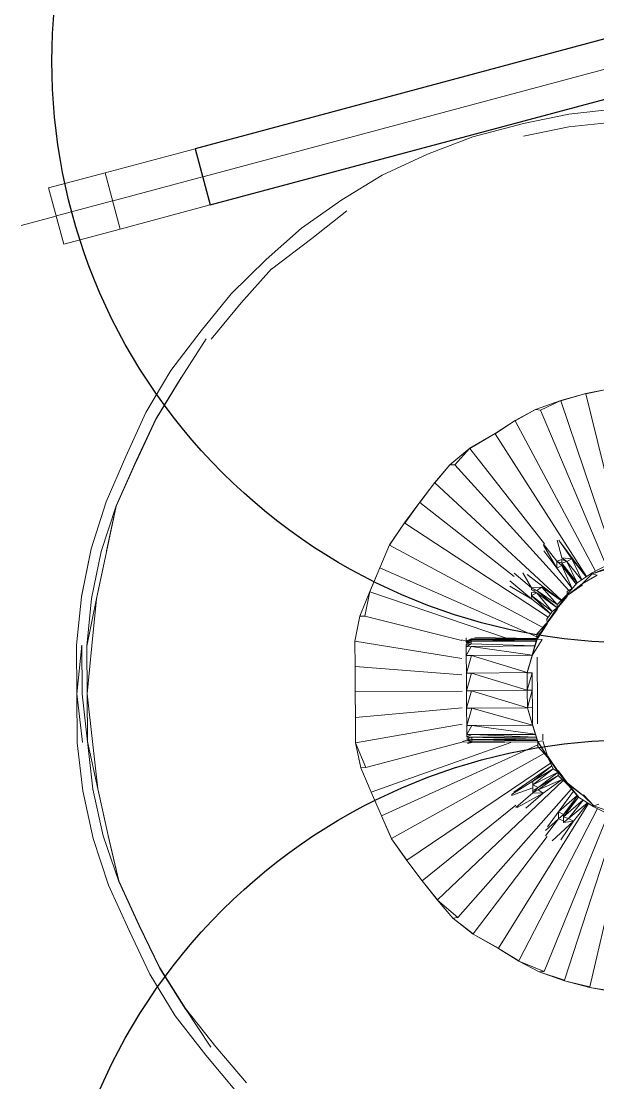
# Model space of a CAD drawing. Header units: millimetres. Extents: x 233224 to 234067, y -13631 to -11613.
# Drawn here: x 233902.2 to 233932, y -13455.2 to -13400.4 of the extents above; entities that cross this region are included whole.
import ezdxf

# ---------------------------------------------------------------- set-up
doc = ezdxf.new("R2010")
doc.units = ezdxf.units.MM
doc.header["$MEASUREMENT"] = 0
doc.set_wipeout_variables(frame=1)
doc.linetypes.add('Wipeout_Contour', pattern=[1000, 0, -1000])
for name, color, linetype in [('Doseme - BA', 7, 'Continuous'), ('Int - Furniture', 7, 'Continuous'), ('Str - Column', 7, 'Continuous')]:
    doc.layers.add(name, color=color, linetype=linetype)
doc.layers.add('Doseme - BA_Pen_No__1', color=7, linetype='Continuous', lineweight=13)
doc.layers.add('Doseme - BA_Pen_No__41', color=7, linetype='Continuous', lineweight=25)
doc.layers.add('Int - Furniture _Pen_No__4', color=7, linetype='Continuous', lineweight=20, true_color=0x029e21)
doc.layers.add('Str - Column_Pen_No__88', color=7, linetype='Continuous', lineweight=20, true_color=0xfd4435)

# ---------------------------------------------------------------- blocks, each defined once
blk = doc.blocks.new('Column_15', base_point=(232553.13, -11585.65))
at = {"color": 254, "linetype": 'Wipeout_Contour', "lineweight": 0, "ltscale": 1396986.582100681}
blk.add_wipeout([(232534.71, -11575.06), (232517.32, -11579.72), (232525.08, -11608.7), (232542.47, -11604.04), (232571.56, -11596.24), (232563.8, -11567.27)], dxfattribs=at).dxf.layer = 'Str - Column'
at = {"layer": 'Str - Column_Pen_No__88', "linetype": 'Continuous'}
for p, q in [((232517.32, -11579.72), (232563.8, -11567.27)), ((232571.56, -11596.24), (232563.8, -11567.27)), ((232488.23, -11587.51), (232517.32, -11579.72)), ((232525.08, -11608.7), (232571.56, -11596.24)), ((232495.99, -11616.49), (232525.08, -11608.7))]:
    blk.add_line(p, q, dxfattribs=at)
at = {"color": 254, "linetype": 'Wipeout_Contour', "lineweight": 0, "ltscale": 931182.995429}
blk.add_wipeout([(232525.08, -11608.7), (232517.32, -11579.72), (232488.23, -11587.51), (232495.99, -11616.49)], dxfattribs=at).dxf.layer = 'Str - Column'
at = {"layer": 'Str - Column_Pen_No__88', "linetype": 'Continuous'}
for p, q in [((232517.32, -11579.72), (232488.23, -11587.51)), ((232525.08, -11608.7), (232517.32, -11579.72)), ((232488.23, -11587.51), (232495.99, -11616.49)), ((232495.99, -11616.49), (232525.08, -11608.7))]:
    blk.add_line(p, q, dxfattribs=at)
blk = doc.blocks.new('RH_indastrial_lamp')
at = {"layer": 'Int - Furniture _Pen_No__4', "linetype": 'Continuous'}
for p, q in [((18375.63, 567.06), (18391.29, 547.99)), ((18370.42, 562.42), (18386.08, 543.84)), ((18391.29, 547.99), (18406.94, 527.61)), ((18386.08, 543.84), (18401.72, 523.94)), ((18388.68, 543.92), (18401.72, 524.02)), ((18406.94, 527.61), (18419.99, 506.09)), ((18414.77, 503.23), (18401.72, 524.27)), ((18401.72, 524.02), (18414.77, 502.99)), ((18401.72, 523.94), (18414.77, 502.91)), ((18193.02, 514.48), (18179.99, 516.92)), ((18193.02, 514.48), (18179.99, 516.68)), ((18180.9, 463.34), (18193.02, 514.16)), ((18182.59, 439.86), (18206.07, 510.65)), ((18206.07, 510.9), (18193.02, 514.48)), ((18193.02, 514.16), (18193.02, 514.48)), ((18206.07, 510.9), (18193.02, 514.16)), ((18219.12, 506.33), (18206.07, 510.9)), ((18206.07, 510.65), (18206.07, 510.9)), ((18219.12, 506.33), (18206.07, 510.65)), ((18182.97, 425.11), (18216.5, 506.09)), ((18216.5, 506.09), (18219.12, 506.33)), ((18229.55, 500.71), (18216.5, 506.09)), ((18229.55, 500.71), (18219.12, 506.33)), ((18419.99, 506.09), (18430.42, 483.51)), ((18188.54, 422.27), (18229.55, 500.46)), ((18239.98, 494.1), (18229.55, 500.71)), ((18229.55, 500.46), (18229.55, 500.71)), ((18239.98, 494.1), (18229.55, 500.46)), ((18414.77, 503.23), (18425.2, 481.14)), ((18425.2, 481.06), (18414.77, 503.23)), ((18414.77, 503.15), (18425.2, 481.06)), ((18414.77, 502.91), (18425.2, 480.9)), ((18414.77, 502.82), (18425.2, 480.82)), ((18193.2, 419.52), (18239.98, 493.86)), ((18253.03, 486.6), (18239.98, 494.1)), ((18239.98, 493.86), (18239.98, 494.1)), ((18253.03, 486.6), (18239.98, 493.86)), ((18214.61, 436.54), (18253.03, 486.36)), ((18263.47, 478.2), (18253.03, 486.6)), ((18253.03, 486.36), (18253.03, 486.6)), ((18263.47, 478.2), (18253.03, 486.36)), ((18430.42, 483.51), (18440.85, 460.11)), ((18201.92, 412.02), (18260.86, 477.96)), ((18260.86, 477.96), (18263.47, 478.2)), ((18271.29, 469), (18260.86, 477.96)), ((18271.29, 469), (18263.47, 478.2)), ((18425.2, 481.14), (18435.63, 458.24)), ((18425.2, 481.06), (18435.63, 458.16)), ((18425.2, 480.98), (18435.63, 458.08)), ((18425.2, 480.9), (18435.63, 458)), ((18425.2, 480.82), (18435.63, 457.9)), ((18206.05, 407.63), (18271.29, 468.75)), ((18279.12, 458.97), (18271.29, 469)), ((18271.29, 468.75), (18271.29, 469)), ((18279.12, 458.97), (18271.29, 468.75)), ((18440.85, 460.11), (18448.68, 435.98)), ((18440.85, 460.03), (18448.68, 435.98)), ((18230.64, 420.22), (18279.12, 458.81)), ((18286.95, 448.37), (18279.12, 458.97)), ((18279.12, 458.81), (18279.12, 458.97)), ((18286.95, 448.37), (18279.12, 458.81)), ((18435.63, 458.24), (18443.46, 434.59)), ((18443.46, 434.51), (18435.63, 458.16)), ((18435.63, 458.08), (18440.85, 434.51)), ((18435.63, 458), (18440.85, 434.43)), ((18435.63, 457.9), (18440.85, 434.35)), ((18212.6, 398.64), (18286.95, 448.2)), ((18294.77, 437.04), (18286.95, 448.37)), ((18286.95, 448.2), (18286.95, 448.37)), ((18294.77, 437.04), (18286.95, 448.2)), ((18212, 438.67), (18200.85, 428.64)), ((18207.54, 438.25), (18200.85, 428.64)), ((18215.36, 436.17), (18208.68, 427.34)), ((18208.68, 427.34), (18215.36, 433.33)), ((18215.77, 393.68), (18294.77, 436.96)), ((18299.98, 425.22), (18294.77, 437.04)), ((18294.77, 436.96), (18294.77, 437.04)), ((18299.98, 425.22), (18294.77, 436.96)), ((18440.85, 434.43), (18445.94, 410.91)), ((18440.85, 434.35), (18446.08, 410.3)), ((18443.46, 434.59), (18448.68, 410.38)), ((18448.68, 410.38), (18443.46, 434.51)), ((18448.68, 435.98), (18453.9, 411.35)), ((18200.85, 428.64), (18193.46, 419.34)), ((18193.61, 419.25), (18203.47, 427.26)), ((18195.89, 417.78), (18203.47, 427.26)), ((18200.85, 413.24), (18214.34, 431.44)), ((18200.85, 428.64), (18206.07, 429.21)), ((18203.47, 427.26), (18200.85, 428.64)), ((18206.07, 429.21), (18203.47, 427.26)), ((18203.47, 427.26), (18206.07, 426.35)), ((18206.07, 429.21), (18206.07, 426.35)), ((18208.68, 427.34), (18206.07, 428.4)), ((18206.07, 425.22), (18208.68, 427.34)), ((18208.68, 427.34), (18208.68, 423.83)), ((18190.42, 420.73), (18179.99, 424.72)), ((18190.42, 421.3), (18182.59, 425.3)), ((18195.95, 417.74), (18206.07, 426.35)), ((18206.07, 426.35), (18198.25, 416.26)), ((18198.25, 416.26), (18206.07, 425.22)), ((18206.07, 425.22), (18198.83, 415.57)), ((18198.98, 415.41), (18208.68, 423.83)), ((18200.85, 413.24), (18208.68, 423.83)), ((18206.07, 425.22), (18206.07, 426.35)), ((18208.68, 423.83), (18206.07, 425.22)), ((18225.41, 421.72), (18216.5, 414.13)), ((18219.12, 389.12), (18299.98, 425.14)), ((18305.2, 412.98), (18299.98, 425.22)), ((18299.98, 425.14), (18299.98, 425.22)), ((18305.2, 412.98), (18299.98, 425.14)), ((18187.81, 420), (18190.42, 420.73)), ((18198.25, 416.26), (18190.42, 421.3)), ((18195.64, 415.68), (18190.42, 420.73)), ((18190.42, 420.73), (18195.64, 415.11)), ((18198.25, 416.26), (18203.47, 410.06)), ((18198.25, 416.26), (18203.47, 410.22)), ((18229.89, 421.38), (18216.5, 414.13)), ((18221.73, 413.89), (18230.64, 421.33)), ((18203.47, 409.72), (18195.64, 415.68)), ((18195.64, 415.68), (18203.47, 409.16)), ((18195.64, 415.11), (18195.64, 415.68)), ((18203.47, 410.06), (18198.25, 416.08)), ((18198.25, 416.08), (18203.47, 409.72)), ((18216.5, 414.13), (18206.55, 407.13)), ((18206.65, 407.04), (18219.12, 412.34)), ((18208.68, 405), (18219.12, 412.34)), ((18208.68, 405), (18219.12, 411.11)), ((18219.12, 411.11), (18208.68, 403.37)), ((18211.98, 400), (18231.53, 413.52)), ((18216.5, 414.13), (18221.73, 413.89)), ((18219.12, 412.34), (18216.5, 414.13)), ((18221.73, 413.89), (18219.12, 412.34)), ((18221.73, 413.89), (18219.12, 411.11)), ((18221.73, 412.66), (18219.12, 411.11)), ((18219.12, 411.11), (18221.73, 409.72)), ((18221.73, 411.35), (18232.85, 415.12)), ((18221.73, 407.93), (18232.87, 414.63)), ((18221.73, 412.66), (18221.73, 413.89)), ((18221.73, 412.66), (18221.73, 409.72)), ((18233.05, 387.83), (18305.2, 412.9)), ((18310.41, 400.35), (18305.2, 412.98)), ((18305.2, 412.9), (18305.2, 412.98)), ((18310.41, 400.35), (18305.2, 412.9)), ((18453.9, 411.35), (18456.51, 386.42)), ((18208.68, 403.37), (18203.47, 410.22)), ((18203.47, 410.06), (18203.47, 410.22)), ((18203.47, 410.22), (18208.68, 405)), ((18203.47, 409.72), (18203.47, 410.06)), ((18208.68, 402.97), (18203.47, 409.72)), ((18203.47, 409.72), (18208.68, 402.47)), ((18203.47, 409.16), (18203.47, 409.72)), ((18208.68, 403.37), (18221.73, 409.72)), ((18221.73, 409.72), (18211.29, 401.5)), ((18211.29, 401.5), (18221.73, 407.93)), ((18211.95, 400.07), (18221.73, 407.93)), ((18221.73, 407.93), (18221.73, 409.72)), ((18446.08, 410.38), (18451.28, 385.92)), ((18446.08, 410.3), (18451.28, 385.84)), ((18446.08, 410.3), (18446.09, 410.22)), ((18446.08, 410.22), (18448.68, 385.84)), ((18451.28, 385.92), (18448.68, 410.38)), ((18208.68, 405), (18208.68, 403.37)), ((18213.9, 395.79), (18208.68, 403.37)), ((18208.68, 403.37), (18211.29, 401.5)), ((18213.9, 395.46), (18208.68, 402.97)), ((18208.68, 402.97), (18213.9, 395.06)), ((18208.68, 402.47), (18208.68, 402.97)), ((18213.9, 395.79), (18211.29, 401.5)), ((18257.59, 387.31), (18307.81, 400.27)), ((18307.81, 400.27), (18310.41, 400.35)), ((18307.81, 400.27), (18313.03, 387.47)), ((18313.03, 387.47), (18310.41, 400.35)), ((18219.12, 387.63), (18213.9, 395.79)), ((18219.12, 389.92), (18213.9, 395.79)), ((18219.12, 387.39), (18213.9, 395.46)), ((18213.9, 395.46), (18216.5, 387.06)), ((18213.9, 395.06), (18213.9, 395.46)), ((18219.12, 389.92), (18219.12, 388.86)), ((18219.12, 388.86), (18219.12, 388.21)), ((18216.5, 387.06), (18219.12, 387.39)), ((18216.5, 386.64), (18216.5, 386.66)), ((18216.5, 386.64), (18216.5, 386.08)), ((18216.5, 386.08), (18216.5, 383.64)), ((18219.12, 388.21), (18219.12, 387.71)), ((18219.12, 387.71), (18219.12, 387.63)), ((18219.12, 387.63), (18221.73, 378.99)), ((18253.03, 387.63), (18219.12, 387.63)), ((18219.12, 387.63), (18253.03, 387.47)), ((18221.73, 378.83), (18219.12, 387.39)), ((18219.12, 387.39), (18221.73, 378.59)), ((18253.03, 386.98), (18219.32, 386.98)), ((18219.32, 386.98), (18253.03, 386.16)), ((18253.03, 386.16), (18219.55, 386.24)), ((18219.55, 386.23), (18253.03, 385.03)), ((18253.03, 385.03), (18219.86, 385.19)), ((18219.87, 385.15), (18253.03, 383.64)), ((18220.28, 383.8), (18253.03, 383.64)), ((18220.34, 383.63), (18253.03, 378.99)), ((18255.32, 388.27), (18253.03, 387.63)), ((18257.66, 387.27), (18253.03, 387.63)), ((18255.64, 386.5), (18253.03, 387.63)), ((18253.03, 387.63), (18253.03, 387.47)), ((18253.03, 387.47), (18255.64, 386.5)), ((18255.64, 386.42), (18253.03, 387.47)), ((18253.03, 387.47), (18253.03, 386.98)), ((18253.03, 386.98), (18255.64, 386.42)), ((18255.64, 386), (18253.03, 386.98)), ((18253.03, 386.98), (18253.03, 386.16)), ((18253.03, 386.16), (18255.64, 386)), ((18255.64, 385.52), (18253.03, 386.16)), ((18253.03, 386.16), (18253.03, 385.03)), ((18253.03, 385.03), (18255.64, 385.52)), ((18253.03, 385.03), (18255.64, 384.79)), ((18253.03, 383.64), (18255.64, 384.79)), ((18253.03, 383.64), (18255.64, 383.56)), ((18255.64, 383.56), (18253.03, 378.99)), ((18255.64, 386.5), (18257.95, 387.15)), ((18255.64, 383.56), (18255.64, 384.79)), ((18255.64, 378.99), (18255.64, 383.56)), ((18257.96, 378.24), (18313.03, 387.47)), ((18313.03, 387.47), (18313.03, 374.34)), ((18448.68, 385.84), (18451.28, 361.23)), ((18451.28, 386), (18453.9, 361.23)), ((18451.28, 385.92), (18451.28, 385.84)), ((18451.28, 385.84), (18451.28, 361.23)), ((18453.9, 386.24), (18453.92, 386.16)), ((18453.9, 386.16), (18456.51, 361.23)), ((18456.51, 386.42), (18456.51, 386.34)), ((18456.51, 386.34), (18456.51, 361.23)), ((18219.12, 378.34), (18219.12, 377.94)), ((18219.12, 377.94), (18219.12, 369.53)), ((18253.03, 378.99), (18221.73, 378.99)), ((18221.73, 378.99), (18253.03, 370.03)), ((18224.33, 370.03), (18221.73, 378.99)), ((18224.33, 369.95), (18221.73, 378.83)), ((18221.73, 378.59), (18221.73, 378.83)), ((18221.73, 369.7), (18221.73, 378.59)), ((18255.64, 378.99), (18253.03, 378.99)), ((18255.64, 378.99), (18253.03, 370.03)), ((18255.64, 370.03), (18255.64, 378.99)), ((18257.96, 369.72), (18313.03, 374.34)), ((18313.03, 374.34), (18313.03, 361.23)), ((18219.12, 369.53), (18219.12, 360.97)), ((18224.33, 369.95), (18221.73, 360.97)), ((18221.73, 369.87), (18224.33, 369.95)), ((18221.73, 369.7), (18221.73, 361.03)), ((18253.03, 370.03), (18224.33, 370.03)), ((18224.33, 370.03), (18253.03, 360.97)), ((18224.33, 370.03), (18224.33, 369.95)), ((18224.33, 360.97), (18224.33, 369.95)), ((18255.64, 370.03), (18253.03, 370.03)), ((18255.64, 370.03), (18253.03, 360.97)), ((18255.64, 360.97), (18255.64, 370.03)), ((18219.12, 360.97), (18219.12, 352.33)), ((18221.73, 360.97), (18221.73, 361.03)), ((18224.33, 360.97), (18221.73, 360.97)), ((18224.33, 360.97), (18221.73, 352.01)), ((18221.73, 360.97), (18221.73, 352.22)), ((18253.03, 360.97), (18224.33, 360.97)), ((18224.33, 360.97), (18253.03, 351.85)), ((18224.33, 351.93), (18224.33, 360.97)), ((18255.64, 360.97), (18253.03, 360.97)), ((18255.64, 360.97), (18253.03, 351.85)), ((18255.64, 351.85), (18255.64, 360.97)), ((18313.03, 361.23), (18257.96, 361.23)), ((18313.03, 361.23), (18313.03, 348.1)), ((18451.28, 361.23), (18448.68, 336.6)), ((18451.28, 361.23), (18451.28, 336.6)), ((18456.51, 361.23), (18453.9, 336.2)), ((18453.9, 361.23), (18453.9, 336.36)), ((18456.51, 361.23), (18456.51, 336.12)), ((18219.12, 352.33), (18219.12, 343.94)), ((18221.73, 352.17), (18221.73, 352.22)), ((18221.73, 352.01), (18221.73, 352.17)), ((18221.73, 352.01), (18224.33, 351.93)), ((18221.73, 343.05), (18224.33, 351.93)), ((18224.33, 351.93), (18221.73, 343.29)), ((18224.33, 351.85), (18221.73, 342.88)), ((18224.33, 351.85), (18221.73, 342.96)), ((18224.33, 351.85), (18224.33, 351.93)), ((18253.03, 351.85), (18224.33, 351.85)), ((18224.33, 351.85), (18253.03, 342.88)), ((18255.64, 351.85), (18253.03, 351.85)), ((18255.64, 351.85), (18253.03, 342.88)), ((18255.64, 342.88), (18255.64, 351.85)), ((18257.96, 352.72), (18313.03, 348.1)), ((18313.03, 348.1), (18313.03, 335.05)), ((18221.73, 343.05), (18216.5, 334.81)), ((18219.12, 334.57), (18221.73, 343.05)), ((18219.12, 334.33), (18221.73, 342.88)), ((18221.73, 343.29), (18221.73, 343.05)), ((18253.03, 342.88), (18221.73, 342.88)), ((18221.73, 342.88), (18253.03, 338.23)), ((18255.64, 342.88), (18253.03, 342.88)), ((18255.64, 342.88), (18253.03, 338.23)), ((18255.64, 338.32), (18255.64, 342.88)), ((18257.96, 344.26), (18313.03, 335.05)), ((18213.9, 326.41), (18219.12, 334.57)), ((18219.12, 334.57), (18213.9, 326.82)), ((18219.12, 334.33), (18213.9, 326.17)), ((18213.9, 326.09), (18219.12, 334.33)), ((18216.5, 334.81), (18219.12, 334.57)), ((18219.12, 334.33), (18251.18, 333.61)), ((18219.12, 334.33), (18219.12, 334.15)), ((18219.12, 334.33), (18253.03, 334.23)), ((18219.12, 334.15), (18219.12, 333.75)), ((18253.03, 334.41), (18219.15, 334.41)), ((18219.15, 334.41), (18253.03, 334.23)), ((18253.03, 334.89), (18219.3, 334.89)), ((18219.3, 334.89), (18253.03, 334.41)), ((18253.03, 335.7), (18219.52, 335.62)), ((18219.52, 335.61), (18253.03, 334.89)), ((18220.26, 338.03), (18253.03, 336.85)), ((18253.03, 338.23), (18220.27, 338.07)), ((18255.64, 338.32), (18253.03, 338.23)), ((18253.03, 336.85), (18255.64, 338.32)), ((18255.64, 337.09), (18253.03, 336.85)), ((18253.03, 335.7), (18255.64, 337.09)), ((18253.03, 336.85), (18253.03, 335.7)), ((18255.64, 336.36), (18253.03, 335.7)), ((18253.03, 334.89), (18255.64, 336.36)), ((18255.64, 335.86), (18253.03, 334.89)), ((18253.03, 334.41), (18255.64, 335.86)), ((18253.03, 335.7), (18253.03, 334.89)), ((18253.03, 334.23), (18255.64, 335.54)), ((18253.03, 334.41), (18255.64, 335.54)), ((18253.03, 334.23), (18255.64, 335.38)), ((18253.03, 334.89), (18253.03, 334.41)), ((18253.03, 334.41), (18253.03, 334.23)), ((18255.64, 337.09), (18255.64, 338.32)), ((18257.95, 334.73), (18255.64, 335.38)), ((18255.64, 335.38), (18255.64, 333.73)), ((18257.96, 335.04), (18307.81, 322.17)), ((18310.41, 322.09), (18313.03, 335.05)), ((18310.41, 322.09), (18313.03, 334.97)), ((18313.03, 335.05), (18313.03, 334.97)), ((18451.28, 336.6), (18446.08, 312.14)), ((18448.67, 336.6), (18446.08, 312.22)), ((18451.28, 336.6), (18448.68, 312.06)), ((18451.28, 336.44), (18451.28, 336.6)), ((18453.9, 336.28), (18453.9, 336.36)), ((18456.51, 336.12), (18453.9, 311.17)), ((18219.12, 331.96), (18214.51, 326.78)), ((18216.14, 328.6), (18294.77, 285.58)), ((18219.12, 331.96), (18217, 330.96)), ((18219.12, 333.75), (18219.12, 333.02)), ((18219.12, 333.34), (18299.98, 297.32)), ((18219.12, 333.02), (18219.12, 331.96)), ((18234.92, 333.97), (18305.2, 309.54)), ((18208.68, 318.91), (18213.9, 326.41)), ((18213.9, 326.41), (18208.68, 319.41)), ((18208.68, 318.5), (18213.9, 326.09)), ((18211.29, 320.38), (18213.9, 324.3)), ((18213.3, 323.39), (18286.95, 274.32)), ((18213.9, 326.82), (18213.9, 326.41)), ((18213.9, 324.3), (18213.9, 326.09)), ((18203.47, 312.14), (18208.68, 318.91)), ((18208.68, 318.91), (18203.47, 312.72)), ((18203.47, 311.82), (18208.68, 318.67)), ((18208.68, 318.67), (18203.47, 312.14)), ((18208.68, 318.5), (18203.47, 311.82)), ((18208.68, 318.5), (18203.47, 311.66)), ((18211.29, 320.38), (18208.68, 318.5)), ((18208.68, 319.41), (18208.68, 318.91)), ((18208.68, 318.5), (18208.68, 316.87)), ((18219.12, 310.77), (18208.68, 318.5)), ((18208.68, 318.5), (18219.12, 309.54)), ((18211.29, 320.38), (18219.12, 310.77)), ((18211.29, 320.38), (18221.73, 312.14)), ((18212.08, 321.56), (18221.73, 312.14)), ((18221.73, 314.03), (18212.15, 321.65)), ((18305.2, 309.46), (18307.81, 322.17)), ((18305.2, 309.46), (18310.41, 322.09)), ((18307.81, 322.17), (18310.41, 322.09)), ((18203.47, 311.66), (18208.68, 316.87)), ((18203.47, 312.72), (18203.47, 312.14)), ((18206.35, 314.53), (18271.29, 253.69)), ((18206.54, 314.72), (18224.05, 301.18)), ((18206.55, 314.75), (18216.5, 307.75)), ((18219.12, 309.54), (18208.68, 316.87)), ((18208.68, 316.87), (18216.5, 307.75)), ((18232.87, 307.27), (18221.73, 314.03)), ((18232.87, 304.41), (18221.73, 314.03)), ((18221.73, 312.14), (18221.73, 314.03)), ((18446.08, 312.22), (18440.85, 288.1)), ((18195.64, 306.2), (18203.47, 312.14)), ((18203.47, 312.14), (18195.64, 306.85)), ((18195.64, 306.85), (18195.64, 306.2)), ((18198.25, 305.7), (18203.47, 311.66)), ((18200.78, 308.6), (18203.47, 310.19)), ((18208.68, 298.04), (18200.85, 308.64)), ((18200.85, 308.64), (18206.07, 296.66)), ((18202.59, 309.67), (18260.86, 244.48)), ((18203.47, 312.14), (18203.47, 311.82)), ((18203.47, 311.82), (18203.47, 311.66)), ((18203.47, 310.19), (18203.47, 311.66)), ((18216.5, 307.75), (18219.12, 309.54)), ((18221.73, 308.07), (18216.5, 307.75)), ((18221.73, 312.14), (18219.12, 310.77)), ((18221.73, 310.51), (18219.12, 310.77)), ((18221.73, 309.22), (18219.12, 310.77)), ((18219.12, 309.54), (18221.73, 308.07)), ((18221.73, 309.22), (18219.12, 309.54)), ((18221.73, 310.51), (18221.73, 312.14)), ((18221.73, 308.07), (18221.73, 309.22)), ((18230.64, 300.56), (18221.73, 308.07)), ((18221.73, 308.07), (18226.17, 300.28)), ((18299.98, 297.22), (18305.2, 309.54)), ((18299.98, 297.22), (18305.2, 309.46)), ((18305.2, 309.54), (18305.2, 309.46)), ((18446.08, 312.14), (18440.85, 288.02)), ((18443.46, 287.94), (18448.68, 312.06)), ((18453.9, 311.17), (18448.68, 286.55)), ((18453.9, 311.09), (18448.68, 286.47)), ((18453.92, 311.17), (18453.9, 311.09)), ((18453.9, 311.09), (18453.9, 311.06)), ((18195.64, 306.2), (18187.81, 301.87)), ((18187.81, 301.87), (18190.42, 301.14)), ((18190.42, 301.14), (18195.64, 306.2)), ((18190.42, 300.58), (18198.25, 305.7)), ((18193.44, 302.55), (18239.98, 228.58)), ((18193.48, 302.58), (18206.51, 284.97)), ((18193.49, 302.59), (18200.85, 293.31)), ((18195.81, 304.11), (18200.85, 293.31)), ((18203.47, 294.62), (18195.89, 304.17)), ((18206.07, 295.51), (18198.25, 305.7)), ((18198.25, 305.7), (18203.47, 294.62)), ((18198.78, 306.31), (18206.07, 295.51)), ((18198.81, 306.35), (18206.07, 296.66)), ((18230.64, 302.23), (18279.12, 263.64)), ((18179.99, 297.14), (18190.42, 301.14)), ((18190.42, 301.14), (18179.99, 297.88)), ((18182.59, 296.58), (18190.42, 300.58)), ((18183.18, 296.88), (18216.5, 216.44)), ((18188.78, 299.73), (18229.55, 221.99)), ((18206.07, 296.66), (18208.68, 298.04)), ((18208.68, 294.54), (18206.07, 296.66)), ((18215.37, 289.13), (18208.68, 298.04)), ((18208.68, 298.04), (18208.68, 294.54)), ((18215.37, 286.2), (18208.68, 298.04)), ((18294.77, 285.4), (18299.98, 297.32)), ((18294.77, 285.4), (18299.98, 297.22)), ((18299.98, 297.32), (18299.98, 297.22)), ((18200.85, 293.31), (18203.47, 294.62)), ((18206.07, 292.67), (18200.85, 293.31)), ((18200.85, 293.31), (18207.54, 283.71)), ((18206.07, 295.51), (18203.47, 294.62)), ((18203.47, 294.62), (18206.07, 292.67)), ((18206.07, 293.56), (18203.47, 294.62)), ((18208.68, 294.54), (18206.07, 295.51)), ((18206.07, 293.56), (18206.07, 295.51)), ((18206.07, 293.56), (18208.68, 294.54)), ((18206.07, 292.67), (18208.3, 283.61)), ((18208.68, 294.54), (18215.36, 285.71)), ((18214.94, 285.47), (18253.03, 236.09)), ((18286.95, 274.16), (18294.77, 285.58)), ((18286.95, 274.16), (18294.77, 285.4)), ((18294.77, 285.58), (18294.77, 285.4)), ((18440.85, 288.1), (18435.63, 264.54)), ((18440.85, 288.02), (18435.63, 264.38)), ((18443.46, 287.94), (18435.63, 264.3)), ((18435.63, 264.38), (18443.46, 287.94)), ((18440.72, 287.5), (18435.63, 264.46)), ((18448.68, 286.47), (18440.85, 262.34)), ((18182.59, 282.58), (18206.07, 211.79)), ((18279.12, 263.48), (18286.95, 274.32)), ((18279.12, 263.48), (18286.95, 274.16)), ((18286.95, 274.32), (18286.95, 274.16)), ((18271.29, 253.53), (18279.12, 263.64)), ((18271.29, 253.53), (18279.12, 263.48)), ((18279.12, 263.64), (18279.12, 263.48)), ((18435.63, 264.54), (18425.2, 241.63)), ((18435.63, 264.46), (18425.2, 241.55)), ((18435.63, 264.38), (18425.2, 241.39)), ((18435.63, 264.3), (18425.2, 241.3)), ((18181.02, 258.6), (18193.02, 208.28)), ((18440.85, 262.34), (18430.42, 238.93)), ((18263.47, 244.32), (18271.29, 253.69)), ((18263.47, 244.32), (18271.29, 253.53)), ((18271.29, 253.69), (18271.29, 253.53)), ((18253.03, 235.93), (18260.86, 244.48)), ((18253.03, 235.84), (18263.47, 244.32)), ((18253.03, 235.93), (18263.47, 244.32)), ((18260.86, 244.48), (18263.47, 244.32)), ((18425.2, 241.71), (18414.77, 219.62)), ((18425.2, 241.63), (18414.77, 219.54)), ((18425.2, 241.55), (18414.77, 219.46)), ((18414.77, 219.29), (18425.2, 241.39)), ((18425.2, 241.3), (18414.77, 219.21)), ((18239.98, 228.34), (18253.03, 236.09)), ((18239.98, 228.34), (18253.03, 235.93)), ((18239.98, 228.34), (18253.03, 235.84)), ((18253.03, 236.09), (18253.03, 235.93)), ((18253.03, 235.93), (18253.03, 235.84)), ((18430.42, 238.93), (18419.99, 216.36)), ((18229.55, 221.74), (18239.98, 228.58)), ((18229.55, 221.74), (18239.98, 228.34)), ((18239.98, 228.58), (18239.98, 228.34)), ((18219.12, 216.2), (18229.55, 221.99)), ((18219.12, 216.2), (18229.55, 221.74)), ((18229.55, 221.99), (18229.55, 221.74)), ((18414.77, 219.62), (18401.72, 198.5)), ((18414.77, 219.54), (18401.72, 198.42)), ((18414.77, 219.21), (18414.77, 219.29)), ((18206.07, 211.55), (18216.5, 216.44)), ((18206.07, 211.55), (18219.12, 216.2)), ((18216.5, 216.44), (18219.12, 216.2)), ((18419.99, 216.36), (18406.94, 194.83)), ((18179.99, 205.52), (18193.02, 208.28)), ((18193.02, 208.04), (18206.07, 211.79)), ((18193.02, 208.04), (18206.07, 211.55)), ((18193.02, 208.28), (18193.02, 208.04)), ((18206.07, 211.79), (18206.07, 211.55)), ((18179.99, 205.52), (18193.02, 208.04)), ((18401.72, 198.5), (18388.68, 178.54)), ((18406.94, 194.83), (18391.29, 174.46)), ((18386.08, 178.7), (18370.42, 160.02)), ((18391.29, 174.46), (18375.63, 155.46)), ((18370.42, 160.02), (18354.77, 142.74)), ((18375.63, 155.46), (18357.38, 137.77)), ((18354.77, 142.82), (18333.89, 127.09)), ((18357.38, 137.77), (18339.12, 121.8)), ((18333.89, 127.09), (18315.64, 112.98)), ((18339.12, 121.8), (18318.24, 107.36)), ((18318.24, 107.36), (18297.38, 94.8)), ((18297.38, 94.8), (18273.9, 84.05)), ((18273.9, 84.05), (18250.42, 75.33)), ((18224.33, 75.08), (18200.85, 70.43)), ((18250.42, 75.33), (18224.33, 68.56)), ((18200.85, 70.43), (18174.76, 67.82)), ((18224.33, 68.56), (18200.85, 63.83)), ((18200.85, 63.83), (18174.76, 61.15))]:
    blk.add_line(p, q, dxfattribs=at)
blk = doc.blocks.new('Slab_111', base_point=(233002.04, -11960.08))
at = {"layer": 'Doseme - BA_Pen_No__41', "linetype": 'Continuous', "flags": 128}
blk.add_lwpolyline([(233002.04, -11960.08, -1), (232577.78, -12384.34, -1)], format="xyb", close=True, dxfattribs=at)
blk = doc.blocks.new('Slab_114', base_point=(233002.04, -11310.08))
at = {"layer": 'Doseme - BA_Pen_No__41', "linetype": 'Continuous', "flags": 128}
blk.add_lwpolyline([(233002.04, -11310.08, -1), (232577.78, -11734.34, -1)], format="xyb", close=True, dxfattribs=at)
blk = doc.blocks.new('Slab_115', base_point=(232777.66, -11509.96))
at = {"layer": 'Doseme - BA_Pen_No__41', "linetype": 'Continuous', "flags": 128}
blk.add_lwpolyline([(232777.66, -11509.96), (232563.8, -11567.27), (232571.56, -11596.24), (232802.16, -11534.45)], close=True, dxfattribs=at)

msp = doc.modelspace()

# ---------------------------------------------------------------- block references
at = {"layer": 'Doseme - BA', "linetype": 'Continuous', "xscale": 0.1, "yscale": 0.1, "zscale": 0.1}
msp.add_blockref('Slab_111', (233955.033, -13446.251), dxfattribs=at)
at = {"layer": 'Str - Column', "color": 14, "lineweight": 35, "true_color": 0xa80f02, "xscale": 0.1, "yscale": 0.1, "zscale": 0.1}
msp.add_blockref('Column_15', (233910.143, -13408.809), dxfattribs=at)

# ---------------------------------------------------------------- next in the draw order: linework, layer by layer
at = {"layer": 'Doseme - BA_Pen_No__1', "linetype": 'Continuous'}
msp.add_line((233933.82, -13402.465), (233902.24, -13410.926), dxfattribs=at)

# ---------------------------------------------------------------- next in the draw order: block references
at = {"layer": 'Doseme - BA', "linetype": 'Continuous', "xscale": 0.1, "yscale": 0.1, "zscale": 0.1}
for name, p in [('Slab_114', (233955.033, -13381.251)), ('Slab_115', (233932.596, -13401.24))]:
    msp.add_blockref(name, p, dxfattribs=at)
at = {"layer": 'Int - Furniture', "color": 104, "linetype": 'Continuous', "lineweight": 20, "true_color": 0x029e21, "xscale": 0.09999999999999999, "yscale": 0.09999999999999999, "zscale": 100, "rotation": 180.3864042976297}
msp.add_blockref('RH_indastrial_lamp', (235750.479, -13386.525), dxfattribs=at)

doc.saveas('drawing.dxf')
